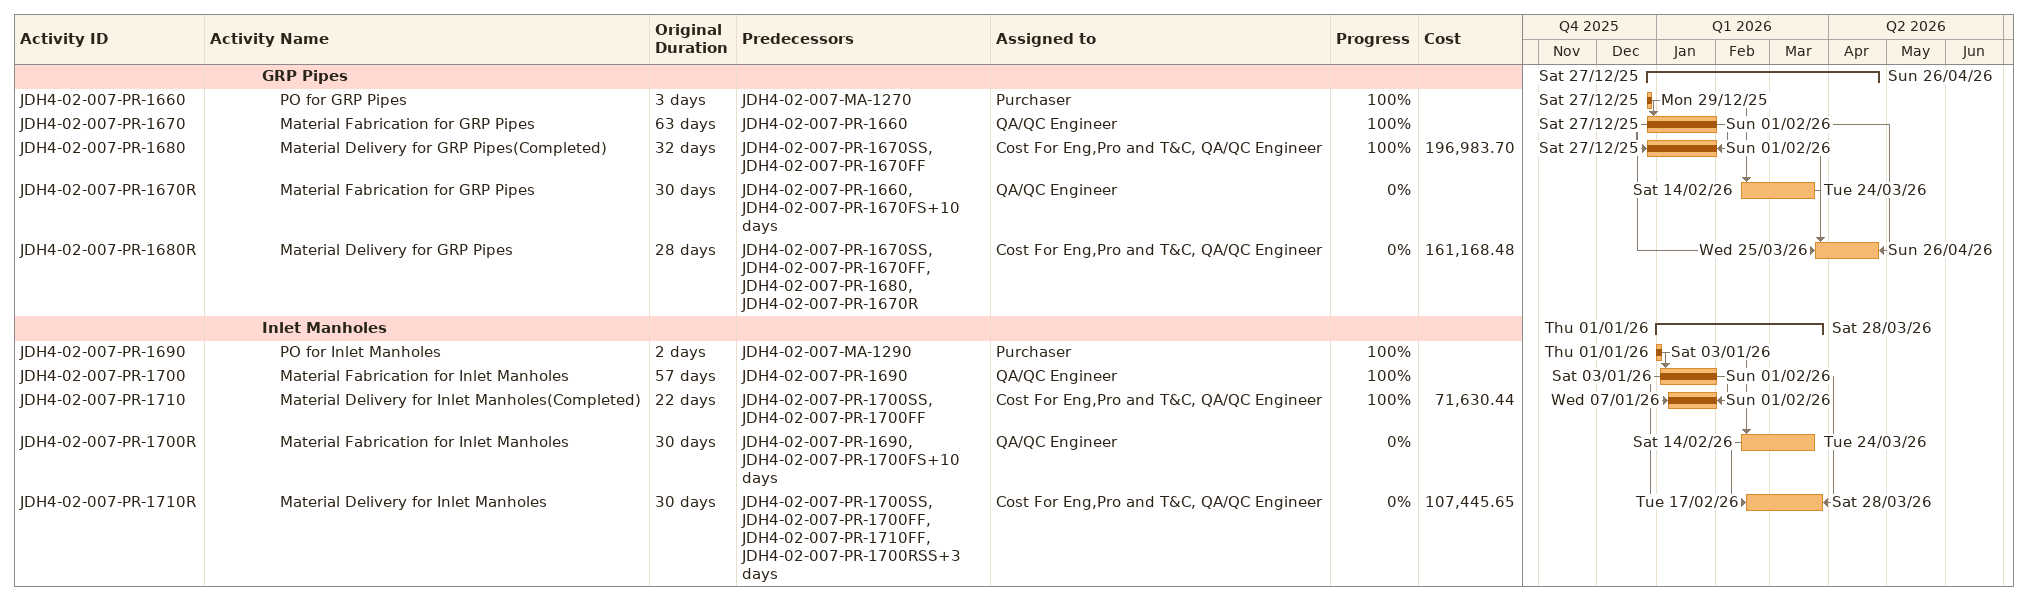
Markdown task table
| ID | Level | Task | Original duration | Start | Finish | Predecessors | Resources | % complete | Cost |
|---|---|---|---|---|---|---|---|---|---|
|  | 4 | **GRP Pipes** |  | 2025-12-27 | 2026-04-26 |  |  |  |  |
| JDH4-02-007-PR-1660 | 5 | PO for GRP Pipes | 3d | 2025-12-27 | 2025-12-29 | JDH4-02-007-MA-1270 | Purchaser | 100 |  |
| JDH4-02-007-PR-1670 | 5 | Material Fabrication for GRP Pipes | 63d | 2025-12-27 | 2026-02-01 | JDH4-02-007-PR-1660 | QA/QC Engineer | 100 |  |
| JDH4-02-007-PR-1680 | 5 | Material Delivery for GRP Pipes(Completed) | 32d | 2025-12-27 | 2026-02-01 | JDH4-02-007-PR-1670SS, JDH4-02-007-PR-1670FF | Cost For Eng,Pro and T&C, QA/QC Engineer | 100 | 196983.70 |
| JDH4-02-007-PR-1670R | 5 | Material Fabrication for GRP Pipes | 30d | 2026-02-14 | 2026-03-24 | JDH4-02-007-PR-1660, JDH4-02-007-PR-1670FS+10d | QA/QC Engineer | 0 |  |
| JDH4-02-007-PR-1680R | 5 | Material Delivery for GRP Pipes | 28d | 2026-03-25 | 2026-04-26 | JDH4-02-007-PR-1670SS, JDH4-02-007-PR-1670FF, JDH4-02-007-PR-1680, JDH4-02-007-PR-1670R | Cost For Eng,Pro and T&C, QA/QC Engineer | 0 | 161168.48 |
|  | 4 | **Inlet Manholes** |  | 2026-01-01 | 2026-03-28 |  |  |  |  |
| JDH4-02-007-PR-1690 | 5 | PO for Inlet Manholes | 2d | 2026-01-01 | 2026-01-03 | JDH4-02-007-MA-1290 | Purchaser | 100 |  |
| JDH4-02-007-PR-1700 | 5 | Material Fabrication for Inlet Manholes | 57d | 2026-01-03 | 2026-02-01 | JDH4-02-007-PR-1690 | QA/QC Engineer | 100 |  |
| JDH4-02-007-PR-1710 | 5 | Material Delivery for Inlet Manholes(Completed) | 22d | 2026-01-07 | 2026-02-01 | JDH4-02-007-PR-1700SS, JDH4-02-007-PR-1700FF | Cost For Eng,Pro and T&C, QA/QC Engineer | 100 | 71630.44 |
| JDH4-02-007-PR-1700R | 5 | Material Fabrication for Inlet Manholes | 30d | 2026-02-14 | 2026-03-24 | JDH4-02-007-PR-1690, JDH4-02-007-PR-1700FS+10d | QA/QC Engineer | 0 |  |
| JDH4-02-007-PR-1710R | 5 | Material Delivery for Inlet Manholes | 30d | 2026-02-17 | 2026-03-28 | JDH4-02-007-PR-1700SS, JDH4-02-007-PR-1700FF, JDH4-02-007-PR-1710FF, JDH4-02-007-PR-1700RSS+3d | Cost For Eng,Pro and T&C, QA/QC Engineer | 0 | 107445.65 |
